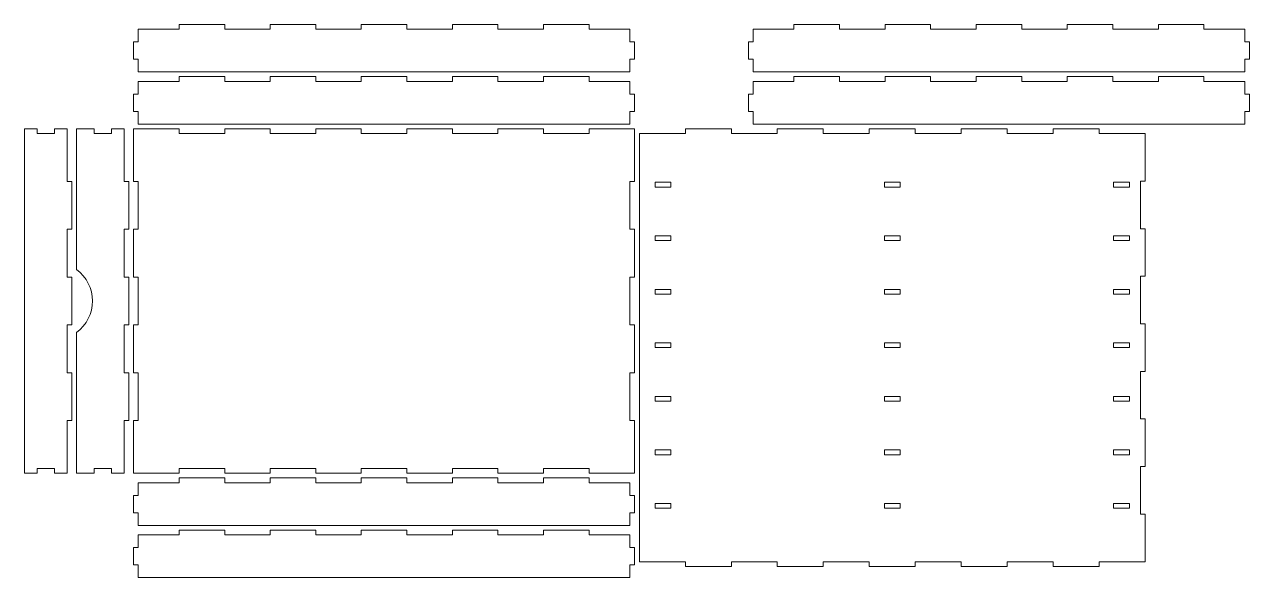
# Model space of a CAD drawing. Header units: millimetres. Extents: x -905 to 905, y -429 to 429.
# Drawn here: x 130 to 905, y -429 to -79 of the extents above; entities that cross this region are included whole.
import ezdxf

# ---------------------------------------------------------------- set-up
doc = ezdxf.new("R2010")
doc.units = ezdxf.units.MM
doc.header["$MEASUREMENT"] = 0
doc.layers.add('Camada 1', color=7, linetype='Continuous')

msp = doc.modelspace()

# ---------------------------------------------------------------- linework, layer by layer
at = {"layer": 'Camada 1', "color": 250, "lineweight": 20}
for points, knots in [([(256.6364, -79), (256.6364, -79), (227.8182, -79), (227.8182, -79), (227.8182, -79), (227.8182, -79), (227.8182, -82), (227.8182, -82), (227.8182, -82), (227.8182, -82), (202, -82), (202, -82), (202, -82), (202, -82), (202, -90), (202, -90), (202, -90), (202, -90), (199, -90), (199, -90), (199, -90), (199, -90), (199, -101), (199, -101), (199, -101), (199, -101), (202, -101), (202, -101), (202, -101), (202, -101), (202, -109), (202, -109), (202, -109), (202, -109), (513, -109), (513, -109), (513, -109), (513, -109), (513, -101), (513, -101), (513, -101), (513, -101), (516, -101), (516, -101), (516, -101), (516, -101), (516, -90), (516, -90), (516, -90), (516, -90), (513, -90), (513, -90), (513, -90), (513, -90), (513, -82), (513, -82), (513, -82), (513, -82), (487.1818, -82), (487.1818, -82), (487.1818, -82), (487.1818, -82), (487.1818, -79), (487.1818, -79), (487.1818, -79), (487.1818, -79), (458.3636, -79), (458.3636, -79), (458.3636, -79), (458.3636, -79), (458.3636, -82), (458.3636, -82), (458.3636, -82), (458.3636, -82), (429.5455, -82), (429.5455, -82), (429.5455, -82), (429.5455, -82), (429.5455, -79), (429.5455, -79), (429.5455, -79), (429.5455, -79), (400.7273, -79), (400.7273, -79), (400.7273, -79), (400.7273, -79), (400.7273, -82), (400.7273, -82), (400.7273, -82), (400.7273, -82), (371.9091, -82), (371.9091, -82), (371.9091, -82), (371.9091, -82), (371.9091, -79), (371.9091, -79), (371.9091, -79), (371.9091, -79), (343.0909, -79), (343.0909, -79), (343.0909, -79), (343.0909, -79), (343.0909, -82), (343.0909, -82), (343.0909, -82), (343.0909, -82), (314.2727, -82), (314.2727, -82), (314.2727, -82), (314.2727, -82), (314.2727, -79), (314.2727, -79), (314.2727, -79), (314.2727, -79), (285.4545, -79), (285.4545, -79), (285.4545, -79), (285.4545, -79), (285.4545, -82), (285.4545, -82), (285.4545, -82), (285.4545, -82), (256.6364, -82), (256.6364, -82), (256.6364, -82), (256.6364, -82), (256.6364, -79), (256.6364, -79)], [0, 0, 0, 0, 0.03030303, 0.03030303, 0.03030303, 0.03030303, 0.06060606, 0.06060606, 0.06060606, 0.06060606, 0.09090909, 0.09090909, 0.09090909, 0.09090909, 0.12121212, 0.12121212, 0.12121212, 0.12121212, 0.15151515, 0.15151515, 0.15151515, 0.15151515, 0.18181818, 0.18181818, 0.18181818, 0.18181818, 0.21212121, 0.21212121, 0.21212121, 0.21212121, 0.24242424, 0.24242424, 0.24242424, 0.24242424, 0.27272727, 0.27272727, 0.27272727, 0.27272727, 0.3030303, 0.3030303, 0.3030303, 0.3030303, 0.33333333, 0.33333333, 0.33333333, 0.33333333, 0.36363636, 0.36363636, 0.36363636, 0.36363636, 0.39393939, 0.39393939, 0.39393939, 0.39393939, 0.42424242, 0.42424242, 0.42424242, 0.42424242, 0.45454545, 0.45454545, 0.45454545, 0.45454545, 0.48484848, 0.48484848, 0.48484848, 0.48484848, 0.51515152, 0.51515152, 0.51515152, 0.51515152, 0.54545455, 0.54545455, 0.54545455, 0.54545455, 0.57575758, 0.57575758, 0.57575758, 0.57575758, 0.60606061, 0.60606061, 0.60606061, 0.60606061, 0.63636364, 0.63636364, 0.63636364, 0.63636364, 0.66666667, 0.66666667, 0.66666667, 0.66666667, 0.6969697, 0.6969697, 0.6969697, 0.6969697, 0.72727273, 0.72727273, 0.72727273, 0.72727273, 0.75757576, 0.75757576, 0.75757576, 0.75757576, 0.78787879, 0.78787879, 0.78787879, 0.78787879, 0.81818182, 0.81818182, 0.81818182, 0.81818182, 0.84848485, 0.84848485, 0.84848485, 0.84848485, 0.87878788, 0.87878788, 0.87878788, 0.87878788, 0.90909091, 0.90909091, 0.90909091, 0.90909091, 0.93939394, 0.93939394, 0.93939394, 0.93939394, 1, 1, 1, 1]), ([(645.6364, -79), (645.6364, -79), (616.8182, -79), (616.8182, -79), (616.8182, -79), (616.8182, -79), (616.8182, -82), (616.8182, -82), (616.8182, -82), (616.8182, -82), (591, -82), (591, -82), (591, -82), (591, -82), (591, -90), (591, -90), (591, -90), (591, -90), (588, -90), (588, -90), (588, -90), (588, -90), (588, -101), (588, -101), (588, -101), (588, -101), (591, -101), (591, -101), (591, -101), (591, -101), (591, -109), (591, -109), (591, -109), (591, -109), (902, -109), (902, -109), (902, -109), (902, -109), (902, -101), (902, -101), (902, -101), (902, -101), (905, -101), (905, -101), (905, -101), (905, -101), (905, -90), (905, -90), (905, -90), (905, -90), (902, -90), (902, -90), (902, -90), (902, -90), (902, -82), (902, -82), (902, -82), (902, -82), (876.1818, -82), (876.1818, -82), (876.1818, -82), (876.1818, -82), (876.1818, -79), (876.1818, -79), (876.1818, -79), (876.1818, -79), (847.3636, -79), (847.3636, -79), (847.3636, -79), (847.3636, -79), (847.3636, -82), (847.3636, -82), (847.3636, -82), (847.3636, -82), (818.5455, -82), (818.5455, -82), (818.5455, -82), (818.5455, -82), (818.5455, -79), (818.5455, -79), (818.5455, -79), (818.5455, -79), (789.7273, -79), (789.7273, -79), (789.7273, -79), (789.7273, -79), (789.7273, -82), (789.7273, -82), (789.7273, -82), (789.7273, -82), (760.9091, -82), (760.9091, -82), (760.9091, -82), (760.9091, -82), (760.9091, -79), (760.9091, -79), (760.9091, -79), (760.9091, -79), (732.0909, -79), (732.0909, -79), (732.0909, -79), (732.0909, -79), (732.0909, -82), (732.0909, -82), (732.0909, -82), (732.0909, -82), (703.2727, -82), (703.2727, -82), (703.2727, -82), (703.2727, -82), (703.2727, -79), (703.2727, -79), (703.2727, -79), (703.2727, -79), (674.4545, -79), (674.4545, -79), (674.4545, -79), (674.4545, -79), (674.4545, -82), (674.4545, -82), (674.4545, -82), (674.4545, -82), (645.6364, -82), (645.6364, -82), (645.6364, -82), (645.6364, -82), (645.6364, -79), (645.6364, -79)], [0, 0, 0, 0, 0.03030303, 0.03030303, 0.03030303, 0.03030303, 0.06060606, 0.06060606, 0.06060606, 0.06060606, 0.09090909, 0.09090909, 0.09090909, 0.09090909, 0.12121212, 0.12121212, 0.12121212, 0.12121212, 0.15151515, 0.15151515, 0.15151515, 0.15151515, 0.18181818, 0.18181818, 0.18181818, 0.18181818, 0.21212121, 0.21212121, 0.21212121, 0.21212121, 0.24242424, 0.24242424, 0.24242424, 0.24242424, 0.27272727, 0.27272727, 0.27272727, 0.27272727, 0.3030303, 0.3030303, 0.3030303, 0.3030303, 0.33333333, 0.33333333, 0.33333333, 0.33333333, 0.36363636, 0.36363636, 0.36363636, 0.36363636, 0.39393939, 0.39393939, 0.39393939, 0.39393939, 0.42424242, 0.42424242, 0.42424242, 0.42424242, 0.45454545, 0.45454545, 0.45454545, 0.45454545, 0.48484848, 0.48484848, 0.48484848, 0.48484848, 0.51515152, 0.51515152, 0.51515152, 0.51515152, 0.54545455, 0.54545455, 0.54545455, 0.54545455, 0.57575758, 0.57575758, 0.57575758, 0.57575758, 0.60606061, 0.60606061, 0.60606061, 0.60606061, 0.63636364, 0.63636364, 0.63636364, 0.63636364, 0.66666667, 0.66666667, 0.66666667, 0.66666667, 0.6969697, 0.6969697, 0.6969697, 0.6969697, 0.72727273, 0.72727273, 0.72727273, 0.72727273, 0.75757576, 0.75757576, 0.75757576, 0.75757576, 0.78787879, 0.78787879, 0.78787879, 0.78787879, 0.81818182, 0.81818182, 0.81818182, 0.81818182, 0.84848485, 0.84848485, 0.84848485, 0.84848485, 0.87878788, 0.87878788, 0.87878788, 0.87878788, 0.90909091, 0.90909091, 0.90909091, 0.90909091, 0.93939394, 0.93939394, 0.93939394, 0.93939394, 1, 1, 1, 1]), ([(256.6364, -112), (256.6364, -112), (227.8182, -112), (227.8182, -112), (227.8182, -112), (227.8182, -112), (227.8182, -115), (227.8182, -115), (227.8182, -115), (227.8182, -115), (202, -115), (202, -115), (202, -115), (202, -115), (202, -123), (202, -123), (202, -123), (202, -123), (199, -123), (199, -123), (199, -123), (199, -123), (199, -134), (199, -134), (199, -134), (199, -134), (202, -134), (202, -134), (202, -134), (202, -134), (202, -142), (202, -142), (202, -142), (202, -142), (513, -142), (513, -142), (513, -142), (513, -142), (513, -134), (513, -134), (513, -134), (513, -134), (516, -134), (516, -134), (516, -134), (516, -134), (516, -123), (516, -123), (516, -123), (516, -123), (513, -123), (513, -123), (513, -123), (513, -123), (513, -115), (513, -115), (513, -115), (513, -115), (487.1818, -115), (487.1818, -115), (487.1818, -115), (487.1818, -115), (487.1818, -112), (487.1818, -112), (487.1818, -112), (487.1818, -112), (458.3636, -112), (458.3636, -112), (458.3636, -112), (458.3636, -112), (458.3636, -115), (458.3636, -115), (458.3636, -115), (458.3636, -115), (429.5455, -115), (429.5455, -115), (429.5455, -115), (429.5455, -115), (429.5455, -112), (429.5455, -112), (429.5455, -112), (429.5455, -112), (400.7273, -112), (400.7273, -112), (400.7273, -112), (400.7273, -112), (400.7273, -115), (400.7273, -115), (400.7273, -115), (400.7273, -115), (371.9091, -115), (371.9091, -115), (371.9091, -115), (371.9091, -115), (371.9091, -112), (371.9091, -112), (371.9091, -112), (371.9091, -112), (343.0909, -112), (343.0909, -112), (343.0909, -112), (343.0909, -112), (343.0909, -115), (343.0909, -115), (343.0909, -115), (343.0909, -115), (314.2727, -115), (314.2727, -115), (314.2727, -115), (314.2727, -115), (314.2727, -112), (314.2727, -112), (314.2727, -112), (314.2727, -112), (285.4545, -112), (285.4545, -112), (285.4545, -112), (285.4545, -112), (285.4545, -115), (285.4545, -115), (285.4545, -115), (285.4545, -115), (256.6364, -115), (256.6364, -115), (256.6364, -115), (256.6364, -115), (256.6364, -112), (256.6364, -112)], [0, 0, 0, 0, 0.03030303, 0.03030303, 0.03030303, 0.03030303, 0.06060606, 0.06060606, 0.06060606, 0.06060606, 0.09090909, 0.09090909, 0.09090909, 0.09090909, 0.12121212, 0.12121212, 0.12121212, 0.12121212, 0.15151515, 0.15151515, 0.15151515, 0.15151515, 0.18181818, 0.18181818, 0.18181818, 0.18181818, 0.21212121, 0.21212121, 0.21212121, 0.21212121, 0.24242424, 0.24242424, 0.24242424, 0.24242424, 0.27272727, 0.27272727, 0.27272727, 0.27272727, 0.3030303, 0.3030303, 0.3030303, 0.3030303, 0.33333333, 0.33333333, 0.33333333, 0.33333333, 0.36363636, 0.36363636, 0.36363636, 0.36363636, 0.39393939, 0.39393939, 0.39393939, 0.39393939, 0.42424242, 0.42424242, 0.42424242, 0.42424242, 0.45454545, 0.45454545, 0.45454545, 0.45454545, 0.48484848, 0.48484848, 0.48484848, 0.48484848, 0.51515152, 0.51515152, 0.51515152, 0.51515152, 0.54545455, 0.54545455, 0.54545455, 0.54545455, 0.57575758, 0.57575758, 0.57575758, 0.57575758, 0.60606061, 0.60606061, 0.60606061, 0.60606061, 0.63636364, 0.63636364, 0.63636364, 0.63636364, 0.66666667, 0.66666667, 0.66666667, 0.66666667, 0.6969697, 0.6969697, 0.6969697, 0.6969697, 0.72727273, 0.72727273, 0.72727273, 0.72727273, 0.75757576, 0.75757576, 0.75757576, 0.75757576, 0.78787879, 0.78787879, 0.78787879, 0.78787879, 0.81818182, 0.81818182, 0.81818182, 0.81818182, 0.84848485, 0.84848485, 0.84848485, 0.84848485, 0.87878788, 0.87878788, 0.87878788, 0.87878788, 0.90909091, 0.90909091, 0.90909091, 0.90909091, 0.93939394, 0.93939394, 0.93939394, 0.93939394, 1, 1, 1, 1]), ([(645.6364, -112), (645.6364, -112), (616.8182, -112), (616.8182, -112), (616.8182, -112), (616.8182, -112), (616.8182, -115), (616.8182, -115), (616.8182, -115), (616.8182, -115), (591, -115), (591, -115), (591, -115), (591, -115), (591, -123), (591, -123), (591, -123), (591, -123), (588, -123), (588, -123), (588, -123), (588, -123), (588, -134), (588, -134), (588, -134), (588, -134), (591, -134), (591, -134), (591, -134), (591, -134), (591, -142), (591, -142), (591, -142), (591, -142), (902, -142), (902, -142), (902, -142), (902, -142), (902, -134), (902, -134), (902, -134), (902, -134), (905, -134), (905, -134), (905, -134), (905, -134), (905, -123), (905, -123), (905, -123), (905, -123), (902, -123), (902, -123), (902, -123), (902, -123), (902, -115), (902, -115), (902, -115), (902, -115), (876.1818, -115), (876.1818, -115), (876.1818, -115), (876.1818, -115), (876.1818, -112), (876.1818, -112), (876.1818, -112), (876.1818, -112), (847.3636, -112), (847.3636, -112), (847.3636, -112), (847.3636, -112), (847.3636, -115), (847.3636, -115), (847.3636, -115), (847.3636, -115), (818.5455, -115), (818.5455, -115), (818.5455, -115), (818.5455, -115), (818.5455, -112), (818.5455, -112), (818.5455, -112), (818.5455, -112), (789.7273, -112), (789.7273, -112), (789.7273, -112), (789.7273, -112), (789.7273, -115), (789.7273, -115), (789.7273, -115), (789.7273, -115), (760.9091, -115), (760.9091, -115), (760.9091, -115), (760.9091, -115), (760.9091, -112), (760.9091, -112), (760.9091, -112), (760.9091, -112), (732.0909, -112), (732.0909, -112), (732.0909, -112), (732.0909, -112), (732.0909, -115), (732.0909, -115), (732.0909, -115), (732.0909, -115), (703.2727, -115), (703.2727, -115), (703.2727, -115), (703.2727, -115), (703.2727, -112), (703.2727, -112), (703.2727, -112), (703.2727, -112), (674.4545, -112), (674.4545, -112), (674.4545, -112), (674.4545, -112), (674.4545, -115), (674.4545, -115), (674.4545, -115), (674.4545, -115), (645.6364, -115), (645.6364, -115), (645.6364, -115), (645.6364, -115), (645.6364, -112), (645.6364, -112)], [0, 0, 0, 0, 0.03030303, 0.03030303, 0.03030303, 0.03030303, 0.06060606, 0.06060606, 0.06060606, 0.06060606, 0.09090909, 0.09090909, 0.09090909, 0.09090909, 0.12121212, 0.12121212, 0.12121212, 0.12121212, 0.15151515, 0.15151515, 0.15151515, 0.15151515, 0.18181818, 0.18181818, 0.18181818, 0.18181818, 0.21212121, 0.21212121, 0.21212121, 0.21212121, 0.24242424, 0.24242424, 0.24242424, 0.24242424, 0.27272727, 0.27272727, 0.27272727, 0.27272727, 0.3030303, 0.3030303, 0.3030303, 0.3030303, 0.33333333, 0.33333333, 0.33333333, 0.33333333, 0.36363636, 0.36363636, 0.36363636, 0.36363636, 0.39393939, 0.39393939, 0.39393939, 0.39393939, 0.42424242, 0.42424242, 0.42424242, 0.42424242, 0.45454545, 0.45454545, 0.45454545, 0.45454545, 0.48484848, 0.48484848, 0.48484848, 0.48484848, 0.51515152, 0.51515152, 0.51515152, 0.51515152, 0.54545455, 0.54545455, 0.54545455, 0.54545455, 0.57575758, 0.57575758, 0.57575758, 0.57575758, 0.60606061, 0.60606061, 0.60606061, 0.60606061, 0.63636364, 0.63636364, 0.63636364, 0.63636364, 0.66666667, 0.66666667, 0.66666667, 0.66666667, 0.6969697, 0.6969697, 0.6969697, 0.6969697, 0.72727273, 0.72727273, 0.72727273, 0.72727273, 0.75757576, 0.75757576, 0.75757576, 0.75757576, 0.78787879, 0.78787879, 0.78787879, 0.78787879, 0.81818182, 0.81818182, 0.81818182, 0.81818182, 0.84848485, 0.84848485, 0.84848485, 0.84848485, 0.87878788, 0.87878788, 0.87878788, 0.87878788, 0.90909091, 0.90909091, 0.90909091, 0.90909091, 0.93939394, 0.93939394, 0.93939394, 0.93939394, 1, 1, 1, 1]), ([(130, -145), (130, -222.3488), (130, -285.6512), (130, -363), (130, -363), (130, -363), (138, -363), (138, -363), (138, -363), (138, -363), (138, -360), (138, -360), (138, -360), (138, -360), (149, -360), (149, -360), (149, -360), (149, -360), (149, -363), (149, -363), (149, -363), (149, -363), (157, -363), (157, -363), (157, -363), (157, -363), (157, -329.7143), (157, -329.7143), (157, -329.7143), (157, -329.7143), (160, -329.7143), (160, -329.7143), (160, -329.7143), (160, -329.7143), (160, -299.4286), (160, -299.4286), (160, -299.4286), (160, -299.4286), (157, -299.4286), (157, -299.4286), (157, -299.4286), (157, -299.4286), (157, -269.1429), (157, -269.1429), (157, -269.1429), (157, -269.1429), (160, -269.1429), (160, -269.1429), (160, -269.1429), (160, -269.1429), (160, -238.8571), (160, -238.8571), (160, -238.8571), (160, -238.8571), (157, -238.8571), (157, -238.8571), (157, -238.8571), (157, -238.8571), (157, -208.5714), (157, -208.5714), (157, -208.5714), (157, -208.5714), (160, -208.5714), (160, -208.5714), (160, -208.5714), (160, -208.5714), (160, -178.2857), (160, -178.2857), (160, -178.2857), (160, -178.2857), (157, -178.2857), (157, -178.2857), (157, -178.2857), (157, -178.2857), (157, -145), (157, -145), (157, -145), (157, -145), (149, -145), (149, -145), (149, -145), (149, -145), (149, -148), (149, -148), (149, -148), (149, -148), (138, -148), (138, -148), (138, -148), (138, -148), (138, -145), (138, -145), (138, -145), (138, -145), (130, -145), (130, -145)], [0, 0, 0, 0, 0.04, 0.04, 0.04, 0.04, 0.08, 0.08, 0.08, 0.08, 0.12, 0.12, 0.12, 0.12, 0.16, 0.16, 0.16, 0.16, 0.2, 0.2, 0.2, 0.2, 0.24, 0.24, 0.24, 0.24, 0.28, 0.28, 0.28, 0.28, 0.32, 0.32, 0.32, 0.32, 0.36, 0.36, 0.36, 0.36, 0.4, 0.4, 0.4, 0.4, 0.44, 0.44, 0.44, 0.44, 0.48, 0.48, 0.48, 0.48, 0.52, 0.52, 0.52, 0.52, 0.56, 0.56, 0.56, 0.56, 0.6, 0.6, 0.6, 0.6, 0.64, 0.64, 0.64, 0.64, 0.68, 0.68, 0.68, 0.68, 0.72, 0.72, 0.72, 0.72, 0.76, 0.76, 0.76, 0.76, 0.8, 0.8, 0.8, 0.8, 0.84, 0.84, 0.84, 0.84, 0.88, 0.88, 0.88, 0.88, 0.92, 0.92, 0.92, 0.92, 1, 1, 1, 1]), ([(163, -145), (163, -145), (163, -234), (163, -234), (163, -234), (169.2951, -238.7214), (173, -246.1311), (173, -254), (173, -254), (173, -261.8689), (169.2951, -269.2786), (163, -274), (163, -274), (163, -274), (163, -363), (163, -363), (163, -363), (163, -363), (174, -363), (174, -363), (174, -363), (174, -363), (174, -360), (174, -360), (174, -360), (174, -360), (185, -360), (185, -360), (185, -360), (185, -360), (185, -363), (185, -363), (185, -363), (185, -363), (193, -363), (193, -363), (193, -363), (193, -363), (193, -329.7143), (193, -329.7143), (193, -329.7143), (193, -329.7143), (196, -329.7143), (196, -329.7143), (196, -329.7143), (196, -329.7143), (196, -299.4286), (196, -299.4286), (196, -299.4286), (196, -299.4286), (193, -299.4286), (193, -299.4286), (193, -299.4286), (193, -299.4286), (193, -269.1429), (193, -269.1429), (193, -269.1429), (193, -269.1429), (196, -269.1429), (196, -269.1429), (196, -269.1429), (196, -269.1429), (196, -238.8571), (196, -238.8571), (196, -238.8571), (196, -238.8571), (193, -238.8571), (193, -238.8571), (193, -238.8571), (193, -238.8571), (193, -208.5714), (193, -208.5714), (193, -208.5714), (193, -208.5714), (196, -208.5714), (196, -208.5714), (196, -208.5714), (196, -208.5714), (196, -178.2857), (196, -178.2857), (196, -178.2857), (196, -178.2857), (193, -178.2857), (193, -178.2857), (193, -178.2857), (193, -178.2857), (193, -145), (193, -145), (193, -145), (193, -145), (185, -145), (185, -145), (185, -145), (185, -145), (185, -148), (185, -148), (185, -148), (185, -148), (174, -148), (174, -148), (174, -148), (174, -148), (174, -145), (174, -145), (174, -145), (174, -145), (163, -145), (163, -145)], [0, 0, 0, 0, 0.03571429, 0.03571429, 0.03571429, 0.03571429, 0.07142857, 0.07142857, 0.07142857, 0.07142857, 0.10714286, 0.10714286, 0.10714286, 0.10714286, 0.14285714, 0.14285714, 0.14285714, 0.14285714, 0.17857143, 0.17857143, 0.17857143, 0.17857143, 0.21428571, 0.21428571, 0.21428571, 0.21428571, 0.25, 0.25, 0.25, 0.25, 0.28571429, 0.28571429, 0.28571429, 0.28571429, 0.32142857, 0.32142857, 0.32142857, 0.32142857, 0.35714286, 0.35714286, 0.35714286, 0.35714286, 0.39285714, 0.39285714, 0.39285714, 0.39285714, 0.42857143, 0.42857143, 0.42857143, 0.42857143, 0.46428571, 0.46428571, 0.46428571, 0.46428571, 0.5, 0.5, 0.5, 0.5, 0.53571429, 0.53571429, 0.53571429, 0.53571429, 0.57142857, 0.57142857, 0.57142857, 0.57142857, 0.60714286, 0.60714286, 0.60714286, 0.60714286, 0.64285714, 0.64285714, 0.64285714, 0.64285714, 0.67857143, 0.67857143, 0.67857143, 0.67857143, 0.71428571, 0.71428571, 0.71428571, 0.71428571, 0.75, 0.75, 0.75, 0.75, 0.78571429, 0.78571429, 0.78571429, 0.78571429, 0.82142857, 0.82142857, 0.82142857, 0.82142857, 0.85714286, 0.85714286, 0.85714286, 0.85714286, 0.89285714, 0.89285714, 0.89285714, 0.89285714, 0.92857143, 0.92857143, 0.92857143, 0.92857143, 1, 1, 1, 1]), ([(516, -238.8571), (516, -238.8571), (516, -208.5714), (516, -208.5714), (516, -208.5714), (516, -208.5714), (513, -208.5714), (513, -208.5714), (513, -208.5714), (513, -208.5714), (513, -178.2857), (513, -178.2857), (513, -178.2857), (513, -178.2857), (516, -178.2857), (516, -178.2857), (516, -178.2857), (516, -178.2857), (516, -145), (516, -145), (516, -145), (516, -145), (487.1818, -145), (487.1818, -145), (487.1818, -145), (487.1818, -145), (487.1818, -148), (487.1818, -148), (487.1818, -148), (487.1818, -148), (458.3636, -148), (458.3636, -148), (458.3636, -148), (458.3636, -148), (458.3636, -145), (458.3636, -145), (458.3636, -145), (458.3636, -145), (429.5455, -145), (429.5455, -145), (429.5455, -145), (429.5455, -145), (429.5455, -148), (429.5455, -148), (429.5455, -148), (429.5455, -148), (400.7273, -148), (400.7273, -148), (400.7273, -148), (400.7273, -148), (400.7273, -145), (400.7273, -145), (400.7273, -145), (400.7273, -145), (371.9091, -145), (371.9091, -145), (371.9091, -145), (371.9091, -145), (371.9091, -148), (371.9091, -148), (371.9091, -148), (371.9091, -148), (343.0909, -148), (343.0909, -148), (343.0909, -148), (343.0909, -148), (343.0909, -145), (343.0909, -145), (343.0909, -145), (343.0909, -145), (314.2727, -145), (314.2727, -145), (314.2727, -145), (314.2727, -145), (314.2727, -148), (314.2727, -148), (314.2727, -148), (314.2727, -148), (285.4545, -148), (285.4545, -148), (285.4545, -148), (285.4545, -148), (285.4545, -145), (285.4545, -145), (285.4545, -145), (285.4545, -145), (256.6364, -145), (256.6364, -145), (256.6364, -145), (256.6364, -145), (256.6364, -148), (256.6364, -148), (256.6364, -148), (256.6364, -148), (227.8182, -148), (227.8182, -148), (227.8182, -148), (227.8182, -148), (227.8182, -145), (227.8182, -145), (227.8182, -145), (227.8182, -145), (199, -145), (199, -145), (199, -145), (199, -145), (199, -178.2857), (199, -178.2857), (199, -178.2857), (199, -178.2857), (202, -178.2857), (202, -178.2857), (202, -178.2857), (202, -178.2857), (202, -208.5714), (202, -208.5714), (202, -208.5714), (202, -208.5714), (199, -208.5714), (199, -208.5714), (199, -208.5714), (199, -208.5714), (199, -238.8571), (199, -238.8571), (199, -238.8571), (199, -238.8571), (202, -238.8571), (202, -238.8571), (202, -238.8571), (202, -238.8571), (202, -269.1429), (202, -269.1429), (202, -269.1429), (202, -269.1429), (199, -269.1429), (199, -269.1429), (199, -269.1429), (199, -269.1429), (199, -299.4286), (199, -299.4286), (199, -299.4286), (199, -299.4286), (202, -299.4286), (202, -299.4286), (202, -299.4286), (202, -299.4286), (202, -329.7143), (202, -329.7143), (202, -329.7143), (202, -329.7143), (199, -329.7143), (199, -329.7143), (199, -329.7143), (199, -329.7143), (199, -363), (199, -363), (199, -363), (199, -363), (227.8182, -363), (227.8182, -363), (227.8182, -363), (227.8182, -363), (227.8182, -360), (227.8182, -360), (227.8182, -360), (227.8182, -360), (256.6364, -360), (256.6364, -360), (256.6364, -360), (256.6364, -360), (256.6364, -363), (256.6364, -363), (256.6364, -363), (256.6364, -363), (285.4545, -363), (285.4545, -363), (285.4545, -363), (285.4545, -363), (285.4545, -360), (285.4545, -360), (285.4545, -360), (285.4545, -360), (314.2727, -360), (314.2727, -360), (314.2727, -360), (314.2727, -360), (314.2727, -363), (314.2727, -363), (314.2727, -363), (314.2727, -363), (343.0909, -363), (343.0909, -363), (343.0909, -363), (343.0909, -363), (343.0909, -360), (343.0909, -360), (343.0909, -360), (343.0909, -360), (371.9091, -360), (371.9091, -360), (371.9091, -360), (371.9091, -360), (371.9091, -363), (371.9091, -363), (371.9091, -363), (371.9091, -363), (400.7273, -363), (400.7273, -363), (400.7273, -363), (400.7273, -363), (400.7273, -360), (400.7273, -360), (400.7273, -360), (400.7273, -360), (429.5455, -360), (429.5455, -360), (429.5455, -360), (429.5455, -360), (429.5455, -363), (429.5455, -363), (429.5455, -363), (429.5455, -363), (458.3636, -363), (458.3636, -363), (458.3636, -363), (458.3636, -363), (458.3636, -360), (458.3636, -360), (458.3636, -360), (458.3636, -360), (487.1818, -360), (487.1818, -360), (487.1818, -360), (487.1818, -360), (487.1818, -363), (487.1818, -363), (487.1818, -363), (487.1818, -363), (516, -363), (516, -363), (516, -363), (516, -363), (516, -329.7143), (516, -329.7143), (516, -329.7143), (516, -329.7143), (513, -329.7143), (513, -329.7143), (513, -329.7143), (513, -329.7143), (513, -299.4286), (513, -299.4286), (513, -299.4286), (513, -299.4286), (516, -299.4286), (516, -299.4286), (516, -299.4286), (516, -299.4286), (516, -269.1429), (516, -269.1429), (516, -269.1429), (516, -269.1429), (513, -269.1429), (513, -269.1429), (513, -269.1429), (513, -269.1429), (513, -238.8571), (513, -238.8571), (513, -238.8571), (513, -238.8571), (516, -238.8571), (516, -238.8571)], [0, 0, 0, 0, 0.01449275, 0.01449275, 0.01449275, 0.01449275, 0.02898551, 0.02898551, 0.02898551, 0.02898551, 0.04347826, 0.04347826, 0.04347826, 0.04347826, 0.05797101, 0.05797101, 0.05797101, 0.05797101, 0.07246377, 0.07246377, 0.07246377, 0.07246377, 0.08695652, 0.08695652, 0.08695652, 0.08695652, 0.10144928, 0.10144928, 0.10144928, 0.10144928, 0.11594203, 0.11594203, 0.11594203, 0.11594203, 0.13043478, 0.13043478, 0.13043478, 0.13043478, 0.14492754, 0.14492754, 0.14492754, 0.14492754, 0.15942029, 0.15942029, 0.15942029, 0.15942029, 0.17391304, 0.17391304, 0.17391304, 0.17391304, 0.1884058, 0.1884058, 0.1884058, 0.1884058, 0.20289855, 0.20289855, 0.20289855, 0.20289855, 0.2173913, 0.2173913, 0.2173913, 0.2173913, 0.23188406, 0.23188406, 0.23188406, 0.23188406, 0.24637681, 0.24637681, 0.24637681, 0.24637681, 0.26086957, 0.26086957, 0.26086957, 0.26086957, 0.27536232, 0.27536232, 0.27536232, 0.27536232, 0.28985507, 0.28985507, 0.28985507, 0.28985507, 0.30434783, 0.30434783, 0.30434783, 0.30434783, 0.31884058, 0.31884058, 0.31884058, 0.31884058, 0.33333333, 0.33333333, 0.33333333, 0.33333333, 0.34782609, 0.34782609, 0.34782609, 0.34782609, 0.36231884, 0.36231884, 0.36231884, 0.36231884, 0.37681159, 0.37681159, 0.37681159, 0.37681159, 0.39130435, 0.39130435, 0.39130435, 0.39130435, 0.4057971, 0.4057971, 0.4057971, 0.4057971, 0.42028986, 0.42028986, 0.42028986, 0.42028986, 0.43478261, 0.43478261, 0.43478261, 0.43478261, 0.44927536, 0.44927536, 0.44927536, 0.44927536, 0.46376812, 0.46376812, 0.46376812, 0.46376812, 0.47826087, 0.47826087, 0.47826087, 0.47826087, 0.49275362, 0.49275362, 0.49275362, 0.49275362, 0.50724638, 0.50724638, 0.50724638, 0.50724638, 0.52173913, 0.52173913, 0.52173913, 0.52173913, 0.53623188, 0.53623188, 0.53623188, 0.53623188, 0.55072464, 0.55072464, 0.55072464, 0.55072464, 0.56521739, 0.56521739, 0.56521739, 0.56521739, 0.57971014, 0.57971014, 0.57971014, 0.57971014, 0.5942029, 0.5942029, 0.5942029, 0.5942029, 0.60869565, 0.60869565, 0.60869565, 0.60869565, 0.62318841, 0.62318841, 0.62318841, 0.62318841, 0.63768116, 0.63768116, 0.63768116, 0.63768116, 0.65217391, 0.65217391, 0.65217391, 0.65217391, 0.66666667, 0.66666667, 0.66666667, 0.66666667, 0.68115942, 0.68115942, 0.68115942, 0.68115942, 0.69565217, 0.69565217, 0.69565217, 0.69565217, 0.71014493, 0.71014493, 0.71014493, 0.71014493, 0.72463768, 0.72463768, 0.72463768, 0.72463768, 0.73913043, 0.73913043, 0.73913043, 0.73913043, 0.75362319, 0.75362319, 0.75362319, 0.75362319, 0.76811594, 0.76811594, 0.76811594, 0.76811594, 0.7826087, 0.7826087, 0.7826087, 0.7826087, 0.79710145, 0.79710145, 0.79710145, 0.79710145, 0.8115942, 0.8115942, 0.8115942, 0.8115942, 0.82608696, 0.82608696, 0.82608696, 0.82608696, 0.84057971, 0.84057971, 0.84057971, 0.84057971, 0.85507246, 0.85507246, 0.85507246, 0.85507246, 0.86956522, 0.86956522, 0.86956522, 0.86956522, 0.88405797, 0.88405797, 0.88405797, 0.88405797, 0.89855072, 0.89855072, 0.89855072, 0.89855072, 0.91304348, 0.91304348, 0.91304348, 0.91304348, 0.92753623, 0.92753623, 0.92753623, 0.92753623, 0.94202899, 0.94202899, 0.94202899, 0.94202899, 0.95652174, 0.95652174, 0.95652174, 0.95652174, 0.97101449, 0.97101449, 0.97101449, 0.97101449, 1, 1, 1, 1]), ([(839, -238.3333), (839, -238.3333), (839, -208.2222), (839, -208.2222), (839, -208.2222), (839, -208.2222), (836, -208.2222), (836, -208.2222), (836, -208.2222), (836, -208.2222), (836, -178.1111), (836, -178.1111), (836, -178.1111), (836, -178.1111), (839, -178.1111), (839, -178.1111), (839, -178.1111), (839, -178.1111), (839, -148), (839, -148), (839, -148), (839, -148), (809.9091, -148), (809.9091, -148), (809.9091, -148), (809.9091, -148), (809.9091, -145), (809.9091, -145), (809.9091, -145), (809.9091, -145), (780.8182, -145), (780.8182, -145), (780.8182, -145), (780.8182, -145), (780.8182, -148), (780.8182, -148), (780.8182, -148), (780.8182, -148), (751.7273, -148), (751.7273, -148), (751.7273, -148), (751.7273, -148), (751.7273, -145), (751.7273, -145), (751.7273, -145), (751.7273, -145), (722.6364, -145), (722.6364, -145), (722.6364, -145), (722.6364, -145), (722.6364, -148), (722.6364, -148), (722.6364, -148), (722.6364, -148), (693.5455, -148), (693.5455, -148), (693.5455, -148), (693.5455, -148), (693.5455, -145), (693.5455, -145), (693.5455, -145), (693.5455, -145), (664.4545, -145), (664.4545, -145), (664.4545, -145), (664.4545, -145), (664.4545, -148), (664.4545, -148), (664.4545, -148), (664.4545, -148), (635.3636, -148), (635.3636, -148), (635.3636, -148), (635.3636, -148), (635.3636, -145), (635.3636, -145), (635.3636, -145), (635.3636, -145), (606.2727, -145), (606.2727, -145), (606.2727, -145), (606.2727, -145), (606.2727, -148), (606.2727, -148), (606.2727, -148), (606.2727, -148), (577.1818, -148), (577.1818, -148), (577.1818, -148), (577.1818, -148), (577.1818, -145), (577.1818, -145), (577.1818, -145), (577.1818, -145), (548.0909, -145), (548.0909, -145), (548.0909, -145), (548.0909, -145), (548.0909, -148), (548.0909, -148), (548.0909, -148), (548.0909, -148), (519, -148), (519, -148), (519, -148), (519, -148), (519, -419), (519, -419), (519, -419), (519, -419), (548.0909, -419), (548.0909, -419), (548.0909, -419), (548.0909, -419), (548.0909, -422), (548.0909, -422), (548.0909, -422), (548.0909, -422), (577.1818, -422), (577.1818, -422), (577.1818, -422), (577.1818, -422), (577.1818, -419), (577.1818, -419), (577.1818, -419), (577.1818, -419), (606.2727, -419), (606.2727, -419), (606.2727, -419), (606.2727, -419), (606.2727, -422), (606.2727, -422), (606.2727, -422), (606.2727, -422), (635.3636, -422), (635.3636, -422), (635.3636, -422), (635.3636, -422), (635.3636, -419), (635.3636, -419), (635.3636, -419), (635.3636, -419), (664.4545, -419), (664.4545, -419), (664.4545, -419), (664.4545, -419), (664.4545, -422), (664.4545, -422), (664.4545, -422), (664.4545, -422), (693.5455, -422), (693.5455, -422), (693.5455, -422), (693.5455, -422), (693.5455, -419), (693.5455, -419), (693.5455, -419), (693.5455, -419), (722.6364, -419), (722.6364, -419), (722.6364, -419), (722.6364, -419), (722.6364, -422), (722.6364, -422), (722.6364, -422), (722.6364, -422), (751.7273, -422), (751.7273, -422), (751.7273, -422), (751.7273, -422), (751.7273, -419), (751.7273, -419), (751.7273, -419), (751.7273, -419), (780.8182, -419), (780.8182, -419), (780.8182, -419), (780.8182, -419), (780.8182, -422), (780.8182, -422), (780.8182, -422), (780.8182, -422), (809.9091, -422), (809.9091, -422), (809.9091, -422), (809.9091, -422), (809.9091, -419), (809.9091, -419), (809.9091, -419), (809.9091, -419), (839, -419), (839, -419), (839, -419), (839, -419), (839, -388.8889), (839, -388.8889), (839, -388.8889), (839, -388.8889), (836, -388.8889), (836, -388.8889), (836, -388.8889), (836, -388.8889), (836, -358.7778), (836, -358.7778), (836, -358.7778), (836, -358.7778), (839, -358.7778), (839, -358.7778), (839, -358.7778), (839, -358.7778), (839, -328.6667), (839, -328.6667), (839, -328.6667), (839, -328.6667), (836, -328.6667), (836, -328.6667), (836, -328.6667), (836, -328.6667), (836, -298.5556), (836, -298.5556), (836, -298.5556), (836, -298.5556), (839, -298.5556), (839, -298.5556), (839, -298.5556), (839, -298.5556), (839, -268.4444), (839, -268.4444), (839, -268.4444), (839, -268.4444), (836, -268.4444), (836, -268.4444), (836, -268.4444), (836, -268.4444), (836, -238.3333), (836, -238.3333), (836, -238.3333), (836, -238.3333), (839, -238.3333), (839, -238.3333)], [0, 0, 0, 0, 0.01639344, 0.01639344, 0.01639344, 0.01639344, 0.03278689, 0.03278689, 0.03278689, 0.03278689, 0.04918033, 0.04918033, 0.04918033, 0.04918033, 0.06557377, 0.06557377, 0.06557377, 0.06557377, 0.08196721, 0.08196721, 0.08196721, 0.08196721, 0.09836066, 0.09836066, 0.09836066, 0.09836066, 0.1147541, 0.1147541, 0.1147541, 0.1147541, 0.13114754, 0.13114754, 0.13114754, 0.13114754, 0.14754098, 0.14754098, 0.14754098, 0.14754098, 0.16393443, 0.16393443, 0.16393443, 0.16393443, 0.18032787, 0.18032787, 0.18032787, 0.18032787, 0.19672131, 0.19672131, 0.19672131, 0.19672131, 0.21311475, 0.21311475, 0.21311475, 0.21311475, 0.2295082, 0.2295082, 0.2295082, 0.2295082, 0.24590164, 0.24590164, 0.24590164, 0.24590164, 0.26229508, 0.26229508, 0.26229508, 0.26229508, 0.27868852, 0.27868852, 0.27868852, 0.27868852, 0.29508197, 0.29508197, 0.29508197, 0.29508197, 0.31147541, 0.31147541, 0.31147541, 0.31147541, 0.32786885, 0.32786885, 0.32786885, 0.32786885, 0.3442623, 0.3442623, 0.3442623, 0.3442623, 0.36065574, 0.36065574, 0.36065574, 0.36065574, 0.37704918, 0.37704918, 0.37704918, 0.37704918, 0.39344262, 0.39344262, 0.39344262, 0.39344262, 0.40983607, 0.40983607, 0.40983607, 0.40983607, 0.42622951, 0.42622951, 0.42622951, 0.42622951, 0.44262295, 0.44262295, 0.44262295, 0.44262295, 0.45901639, 0.45901639, 0.45901639, 0.45901639, 0.47540984, 0.47540984, 0.47540984, 0.47540984, 0.49180328, 0.49180328, 0.49180328, 0.49180328, 0.50819672, 0.50819672, 0.50819672, 0.50819672, 0.52459016, 0.52459016, 0.52459016, 0.52459016, 0.54098361, 0.54098361, 0.54098361, 0.54098361, 0.55737705, 0.55737705, 0.55737705, 0.55737705, 0.57377049, 0.57377049, 0.57377049, 0.57377049, 0.59016393, 0.59016393, 0.59016393, 0.59016393, 0.60655738, 0.60655738, 0.60655738, 0.60655738, 0.62295082, 0.62295082, 0.62295082, 0.62295082, 0.63934426, 0.63934426, 0.63934426, 0.63934426, 0.6557377, 0.6557377, 0.6557377, 0.6557377, 0.67213115, 0.67213115, 0.67213115, 0.67213115, 0.68852459, 0.68852459, 0.68852459, 0.68852459, 0.70491803, 0.70491803, 0.70491803, 0.70491803, 0.72131148, 0.72131148, 0.72131148, 0.72131148, 0.73770492, 0.73770492, 0.73770492, 0.73770492, 0.75409836, 0.75409836, 0.75409836, 0.75409836, 0.7704918, 0.7704918, 0.7704918, 0.7704918, 0.78688525, 0.78688525, 0.78688525, 0.78688525, 0.80327869, 0.80327869, 0.80327869, 0.80327869, 0.81967213, 0.81967213, 0.81967213, 0.81967213, 0.83606557, 0.83606557, 0.83606557, 0.83606557, 0.85245902, 0.85245902, 0.85245902, 0.85245902, 0.86885246, 0.86885246, 0.86885246, 0.86885246, 0.8852459, 0.8852459, 0.8852459, 0.8852459, 0.90163934, 0.90163934, 0.90163934, 0.90163934, 0.91803279, 0.91803279, 0.91803279, 0.91803279, 0.93442623, 0.93442623, 0.93442623, 0.93442623, 0.95081967, 0.95081967, 0.95081967, 0.95081967, 0.96721311, 0.96721311, 0.96721311, 0.96721311, 1, 1, 1, 1]), ([(539, -181.875), (539, -181.875), (529, -181.875), (529, -181.875), (529, -181.875), (529, -181.875), (529, -178.875), (529, -178.875), (529, -178.875), (529, -178.875), (539, -178.875), (539, -178.875), (539, -178.875), (539, -178.875), (539, -181.875), (539, -181.875)], [0, 0, 0, 0, 0.2, 0.2, 0.2, 0.2, 0.4, 0.4, 0.4, 0.4, 0.6, 0.6, 0.6, 0.6, 1, 1, 1, 1]), ([(684, -181.875), (684, -181.875), (674, -181.875), (674, -181.875), (674, -181.875), (674, -181.875), (674, -178.875), (674, -178.875), (674, -178.875), (674, -178.875), (684, -178.875), (684, -178.875), (684, -178.875), (684, -178.875), (684, -181.875), (684, -181.875)], [0, 0, 0, 0, 0.2, 0.2, 0.2, 0.2, 0.4, 0.4, 0.4, 0.4, 0.6, 0.6, 0.6, 0.6, 1, 1, 1, 1]), ([(819, -181.875), (819, -181.875), (819, -178.875), (819, -178.875), (819, -178.875), (819, -178.875), (829, -178.875), (829, -178.875), (829, -178.875), (829, -178.875), (829, -181.875), (829, -181.875), (829, -181.875), (829, -181.875), (819, -181.875), (819, -181.875)], [0, 0, 0, 0, 0.2, 0.2, 0.2, 0.2, 0.4, 0.4, 0.4, 0.4, 0.6, 0.6, 0.6, 0.6, 1, 1, 1, 1]), ([(539, -212.755), (539, -212.755), (539, -215.755), (539, -215.755), (539, -215.755), (539, -215.755), (529, -215.755), (529, -215.755), (529, -215.755), (529, -215.755), (529, -212.755), (529, -212.755), (529, -212.755), (529, -212.755), (539, -212.755), (539, -212.755)], [0, 0, 0, 0, 0.2, 0.2, 0.2, 0.2, 0.4, 0.4, 0.4, 0.4, 0.6, 0.6, 0.6, 0.6, 1, 1, 1, 1]), ([(684, -212.755), (684, -212.755), (684, -215.755), (684, -215.755), (684, -215.755), (684, -215.755), (674, -215.755), (674, -215.755), (674, -215.755), (674, -215.755), (674, -212.755), (674, -212.755), (674, -212.755), (674, -212.755), (684, -212.755), (684, -212.755)], [0, 0, 0, 0, 0.2, 0.2, 0.2, 0.2, 0.4, 0.4, 0.4, 0.4, 0.6, 0.6, 0.6, 0.6, 1, 1, 1, 1]), ([(819, -215.755), (819, -215.755), (819, -212.755), (819, -212.755), (819, -212.755), (819, -212.755), (829, -212.755), (829, -212.755), (829, -212.755), (829, -212.755), (829, -215.755), (829, -215.755), (829, -215.755), (829, -215.755), (819, -215.755), (819, -215.755)], [0, 0, 0, 0, 0.2, 0.2, 0.2, 0.2, 0.4, 0.4, 0.4, 0.4, 0.6, 0.6, 0.6, 0.6, 1, 1, 1, 1]), ([(529, -246.635), (529, -246.635), (539, -246.635), (539, -246.635), (539, -246.635), (539, -246.635), (539, -249.635), (539, -249.635), (539, -249.635), (539, -249.635), (529, -249.635), (529, -249.635), (529, -249.635), (529, -249.635), (529, -246.635), (529, -246.635)], [0, 0, 0, 0, 0.2, 0.2, 0.2, 0.2, 0.4, 0.4, 0.4, 0.4, 0.6, 0.6, 0.6, 0.6, 1, 1, 1, 1]), ([(674, -246.635), (674, -246.635), (684, -246.635), (684, -246.635), (684, -246.635), (684, -246.635), (684, -249.635), (684, -249.635), (684, -249.635), (684, -249.635), (674, -249.635), (674, -249.635), (674, -249.635), (674, -249.635), (674, -246.635), (674, -246.635)], [0, 0, 0, 0, 0.2, 0.2, 0.2, 0.2, 0.4, 0.4, 0.4, 0.4, 0.6, 0.6, 0.6, 0.6, 1, 1, 1, 1]), ([(819, -249.635), (819, -249.635), (819, -246.635), (819, -246.635), (819, -246.635), (819, -246.635), (829, -246.635), (829, -246.635), (829, -246.635), (829, -246.635), (829, -249.635), (829, -249.635), (829, -249.635), (829, -249.635), (819, -249.635), (819, -249.635)], [0, 0, 0, 0, 0.2, 0.2, 0.2, 0.2, 0.4, 0.4, 0.4, 0.4, 0.6, 0.6, 0.6, 0.6, 1, 1, 1, 1]), ([(529, -280.515), (529, -280.515), (539, -280.515), (539, -280.515), (539, -280.515), (539, -280.515), (539, -283.515), (539, -283.515), (539, -283.515), (539, -283.515), (529, -283.515), (529, -283.515), (529, -283.515), (529, -283.515), (529, -280.515), (529, -280.515)], [0, 0, 0, 0, 0.2, 0.2, 0.2, 0.2, 0.4, 0.4, 0.4, 0.4, 0.6, 0.6, 0.6, 0.6, 1, 1, 1, 1]), ([(674, -280.515), (674, -280.515), (684, -280.515), (684, -280.515), (684, -280.515), (684, -280.515), (684, -283.515), (684, -283.515), (684, -283.515), (684, -283.515), (674, -283.515), (674, -283.515), (674, -283.515), (674, -283.515), (674, -280.515), (674, -280.515)], [0, 0, 0, 0, 0.2, 0.2, 0.2, 0.2, 0.4, 0.4, 0.4, 0.4, 0.6, 0.6, 0.6, 0.6, 1, 1, 1, 1]), ([(819, -283.515), (819, -283.515), (819, -280.515), (819, -280.515), (819, -280.515), (819, -280.515), (829, -280.515), (829, -280.515), (829, -280.515), (829, -280.515), (829, -283.515), (829, -283.515), (829, -283.515), (829, -283.515), (819, -283.515), (819, -283.515)], [0, 0, 0, 0, 0.2, 0.2, 0.2, 0.2, 0.4, 0.4, 0.4, 0.4, 0.6, 0.6, 0.6, 0.6, 1, 1, 1, 1]), ([(529, -314.395), (529, -314.395), (539, -314.395), (539, -314.395), (539, -314.395), (539, -314.395), (539, -317.395), (539, -317.395), (539, -317.395), (539, -317.395), (529, -317.395), (529, -317.395), (529, -317.395), (529, -317.395), (529, -314.395), (529, -314.395)], [0, 0, 0, 0, 0.2, 0.2, 0.2, 0.2, 0.4, 0.4, 0.4, 0.4, 0.6, 0.6, 0.6, 0.6, 1, 1, 1, 1]), ([(674, -314.395), (674, -314.395), (684, -314.395), (684, -314.395), (684, -314.395), (684, -314.395), (684, -317.395), (684, -317.395), (684, -317.395), (684, -317.395), (674, -317.395), (674, -317.395), (674, -317.395), (674, -317.395), (674, -314.395), (674, -314.395)], [0, 0, 0, 0, 0.2, 0.2, 0.2, 0.2, 0.4, 0.4, 0.4, 0.4, 0.6, 0.6, 0.6, 0.6, 1, 1, 1, 1]), ([(819, -317.395), (819, -317.395), (819, -314.395), (819, -314.395), (819, -314.395), (819, -314.395), (829, -314.395), (829, -314.395), (829, -314.395), (829, -314.395), (829, -317.395), (829, -317.395), (829, -317.395), (829, -317.395), (819, -317.395), (819, -317.395)], [0, 0, 0, 0, 0.2, 0.2, 0.2, 0.2, 0.4, 0.4, 0.4, 0.4, 0.6, 0.6, 0.6, 0.6, 1, 1, 1, 1]), ([(529, -348.275), (529, -348.275), (539, -348.275), (539, -348.275), (539, -348.275), (539, -348.275), (539, -351.275), (539, -351.275), (539, -351.275), (539, -351.275), (529, -351.275), (529, -351.275), (529, -351.275), (529, -351.275), (529, -348.275), (529, -348.275)], [0, 0, 0, 0, 0.2, 0.2, 0.2, 0.2, 0.4, 0.4, 0.4, 0.4, 0.6, 0.6, 0.6, 0.6, 1, 1, 1, 1]), ([(674, -348.275), (674, -348.275), (684, -348.275), (684, -348.275), (684, -348.275), (684, -348.275), (684, -351.275), (684, -351.275), (684, -351.275), (684, -351.275), (674, -351.275), (674, -351.275), (674, -351.275), (674, -351.275), (674, -348.275), (674, -348.275)], [0, 0, 0, 0, 0.2, 0.2, 0.2, 0.2, 0.4, 0.4, 0.4, 0.4, 0.6, 0.6, 0.6, 0.6, 1, 1, 1, 1]), ([(819, -351.275), (819, -351.275), (819, -348.275), (819, -348.275), (819, -348.275), (819, -348.275), (829, -348.275), (829, -348.275), (829, -348.275), (829, -348.275), (829, -351.275), (829, -351.275), (829, -351.275), (829, -351.275), (819, -351.275), (819, -351.275)], [0, 0, 0, 0, 0.2, 0.2, 0.2, 0.2, 0.4, 0.4, 0.4, 0.4, 0.6, 0.6, 0.6, 0.6, 1, 1, 1, 1]), ([(256.6364, -366), (256.6364, -366), (227.8182, -366), (227.8182, -366), (227.8182, -366), (227.8182, -366), (227.8182, -369), (227.8182, -369), (227.8182, -369), (227.8182, -369), (202, -369), (202, -369), (202, -369), (202, -369), (202, -377), (202, -377), (202, -377), (202, -377), (199, -377), (199, -377), (199, -377), (199, -377), (199, -388), (199, -388), (199, -388), (199, -388), (202, -388), (202, -388), (202, -388), (202, -388), (202, -396), (202, -396), (202, -396), (202, -396), (513, -396), (513, -396), (513, -396), (513, -396), (513, -388), (513, -388), (513, -388), (513, -388), (516, -388), (516, -388), (516, -388), (516, -388), (516, -377), (516, -377), (516, -377), (516, -377), (513, -377), (513, -377), (513, -377), (513, -377), (513, -369), (513, -369), (513, -369), (513, -369), (487.1818, -369), (487.1818, -369), (487.1818, -369), (487.1818, -369), (487.1818, -366), (487.1818, -366), (487.1818, -366), (487.1818, -366), (458.3636, -366), (458.3636, -366), (458.3636, -366), (458.3636, -366), (458.3636, -369), (458.3636, -369), (458.3636, -369), (458.3636, -369), (429.5455, -369), (429.5455, -369), (429.5455, -369), (429.5455, -369), (429.5455, -366), (429.5455, -366), (429.5455, -366), (429.5455, -366), (400.7273, -366), (400.7273, -366), (400.7273, -366), (400.7273, -366), (400.7273, -369), (400.7273, -369), (400.7273, -369), (400.7273, -369), (371.9091, -369), (371.9091, -369), (371.9091, -369), (371.9091, -369), (371.9091, -366), (371.9091, -366), (371.9091, -366), (371.9091, -366), (343.0909, -366), (343.0909, -366), (343.0909, -366), (343.0909, -366), (343.0909, -369), (343.0909, -369), (343.0909, -369), (343.0909, -369), (314.2727, -369), (314.2727, -369), (314.2727, -369), (314.2727, -369), (314.2727, -366), (314.2727, -366), (314.2727, -366), (314.2727, -366), (285.4545, -366), (285.4545, -366), (285.4545, -366), (285.4545, -366), (285.4545, -369), (285.4545, -369), (285.4545, -369), (285.4545, -369), (256.6364, -369), (256.6364, -369), (256.6364, -369), (256.6364, -369), (256.6364, -366), (256.6364, -366)], [0, 0, 0, 0, 0.03030303, 0.03030303, 0.03030303, 0.03030303, 0.06060606, 0.06060606, 0.06060606, 0.06060606, 0.09090909, 0.09090909, 0.09090909, 0.09090909, 0.12121212, 0.12121212, 0.12121212, 0.12121212, 0.15151515, 0.15151515, 0.15151515, 0.15151515, 0.18181818, 0.18181818, 0.18181818, 0.18181818, 0.21212121, 0.21212121, 0.21212121, 0.21212121, 0.24242424, 0.24242424, 0.24242424, 0.24242424, 0.27272727, 0.27272727, 0.27272727, 0.27272727, 0.3030303, 0.3030303, 0.3030303, 0.3030303, 0.33333333, 0.33333333, 0.33333333, 0.33333333, 0.36363636, 0.36363636, 0.36363636, 0.36363636, 0.39393939, 0.39393939, 0.39393939, 0.39393939, 0.42424242, 0.42424242, 0.42424242, 0.42424242, 0.45454545, 0.45454545, 0.45454545, 0.45454545, 0.48484848, 0.48484848, 0.48484848, 0.48484848, 0.51515152, 0.51515152, 0.51515152, 0.51515152, 0.54545455, 0.54545455, 0.54545455, 0.54545455, 0.57575758, 0.57575758, 0.57575758, 0.57575758, 0.60606061, 0.60606061, 0.60606061, 0.60606061, 0.63636364, 0.63636364, 0.63636364, 0.63636364, 0.66666667, 0.66666667, 0.66666667, 0.66666667, 0.6969697, 0.6969697, 0.6969697, 0.6969697, 0.72727273, 0.72727273, 0.72727273, 0.72727273, 0.75757576, 0.75757576, 0.75757576, 0.75757576, 0.78787879, 0.78787879, 0.78787879, 0.78787879, 0.81818182, 0.81818182, 0.81818182, 0.81818182, 0.84848485, 0.84848485, 0.84848485, 0.84848485, 0.87878788, 0.87878788, 0.87878788, 0.87878788, 0.90909091, 0.90909091, 0.90909091, 0.90909091, 0.93939394, 0.93939394, 0.93939394, 0.93939394, 1, 1, 1, 1]), ([(529, -382.155), (529, -382.155), (539, -382.155), (539, -382.155), (539, -382.155), (539, -382.155), (539, -385.155), (539, -385.155), (539, -385.155), (539, -385.155), (529, -385.155), (529, -385.155), (529, -385.155), (529, -385.155), (529, -382.155), (529, -382.155)], [0, 0, 0, 0, 0.2, 0.2, 0.2, 0.2, 0.4, 0.4, 0.4, 0.4, 0.6, 0.6, 0.6, 0.6, 1, 1, 1, 1]), ([(674, -382.155), (674, -382.155), (684, -382.155), (684, -382.155), (684, -382.155), (684, -382.155), (684, -385.155), (684, -385.155), (684, -385.155), (684, -385.155), (674, -385.155), (674, -385.155), (674, -385.155), (674, -385.155), (674, -382.155), (674, -382.155)], [0, 0, 0, 0, 0.2, 0.2, 0.2, 0.2, 0.4, 0.4, 0.4, 0.4, 0.6, 0.6, 0.6, 0.6, 1, 1, 1, 1]), ([(819, -385.155), (819, -385.155), (819, -382.155), (819, -382.155), (819, -382.155), (819, -382.155), (829, -382.155), (829, -382.155), (829, -382.155), (829, -382.155), (829, -385.155), (829, -385.155), (829, -385.155), (829, -385.155), (819, -385.155), (819, -385.155)], [0, 0, 0, 0, 0.2, 0.2, 0.2, 0.2, 0.4, 0.4, 0.4, 0.4, 0.6, 0.6, 0.6, 0.6, 1, 1, 1, 1]), ([(256.6364, -399), (256.6364, -399), (227.8182, -399), (227.8182, -399), (227.8182, -399), (227.8182, -399), (227.8182, -402), (227.8182, -402), (227.8182, -402), (227.8182, -402), (202, -402), (202, -402), (202, -402), (202, -402), (202, -410), (202, -410), (202, -410), (202, -410), (199, -410), (199, -410), (199, -410), (199, -410), (199, -421), (199, -421), (199, -421), (199, -421), (202, -421), (202, -421), (202, -421), (202, -421), (202, -429), (202, -429), (202, -429), (202, -429), (513, -429), (513, -429), (513, -429), (513, -429), (513, -421), (513, -421), (513, -421), (513, -421), (516, -421), (516, -421), (516, -421), (516, -421), (516, -410), (516, -410), (516, -410), (516, -410), (513, -410), (513, -410), (513, -410), (513, -410), (513, -402), (513, -402), (513, -402), (513, -402), (487.1818, -402), (487.1818, -402), (487.1818, -402), (487.1818, -402), (487.1818, -399), (487.1818, -399), (487.1818, -399), (487.1818, -399), (458.3636, -399), (458.3636, -399), (458.3636, -399), (458.3636, -399), (458.3636, -402), (458.3636, -402), (458.3636, -402), (458.3636, -402), (429.5455, -402), (429.5455, -402), (429.5455, -402), (429.5455, -402), (429.5455, -399), (429.5455, -399), (429.5455, -399), (429.5455, -399), (400.7273, -399), (400.7273, -399), (400.7273, -399), (400.7273, -399), (400.7273, -402), (400.7273, -402), (400.7273, -402), (400.7273, -402), (371.9091, -402), (371.9091, -402), (371.9091, -402), (371.9091, -402), (371.9091, -399), (371.9091, -399), (371.9091, -399), (371.9091, -399), (343.0909, -399), (343.0909, -399), (343.0909, -399), (343.0909, -399), (343.0909, -402), (343.0909, -402), (343.0909, -402), (343.0909, -402), (314.2727, -402), (314.2727, -402), (314.2727, -402), (314.2727, -402), (314.2727, -399), (314.2727, -399), (314.2727, -399), (314.2727, -399), (285.4545, -399), (285.4545, -399), (285.4545, -399), (285.4545, -399), (285.4545, -402), (285.4545, -402), (285.4545, -402), (285.4545, -402), (256.6364, -402), (256.6364, -402), (256.6364, -402), (256.6364, -402), (256.6364, -399), (256.6364, -399)], [0, 0, 0, 0, 0.03030303, 0.03030303, 0.03030303, 0.03030303, 0.06060606, 0.06060606, 0.06060606, 0.06060606, 0.09090909, 0.09090909, 0.09090909, 0.09090909, 0.12121212, 0.12121212, 0.12121212, 0.12121212, 0.15151515, 0.15151515, 0.15151515, 0.15151515, 0.18181818, 0.18181818, 0.18181818, 0.18181818, 0.21212121, 0.21212121, 0.21212121, 0.21212121, 0.24242424, 0.24242424, 0.24242424, 0.24242424, 0.27272727, 0.27272727, 0.27272727, 0.27272727, 0.3030303, 0.3030303, 0.3030303, 0.3030303, 0.33333333, 0.33333333, 0.33333333, 0.33333333, 0.36363636, 0.36363636, 0.36363636, 0.36363636, 0.39393939, 0.39393939, 0.39393939, 0.39393939, 0.42424242, 0.42424242, 0.42424242, 0.42424242, 0.45454545, 0.45454545, 0.45454545, 0.45454545, 0.48484848, 0.48484848, 0.48484848, 0.48484848, 0.51515152, 0.51515152, 0.51515152, 0.51515152, 0.54545455, 0.54545455, 0.54545455, 0.54545455, 0.57575758, 0.57575758, 0.57575758, 0.57575758, 0.60606061, 0.60606061, 0.60606061, 0.60606061, 0.63636364, 0.63636364, 0.63636364, 0.63636364, 0.66666667, 0.66666667, 0.66666667, 0.66666667, 0.6969697, 0.6969697, 0.6969697, 0.6969697, 0.72727273, 0.72727273, 0.72727273, 0.72727273, 0.75757576, 0.75757576, 0.75757576, 0.75757576, 0.78787879, 0.78787879, 0.78787879, 0.78787879, 0.81818182, 0.81818182, 0.81818182, 0.81818182, 0.84848485, 0.84848485, 0.84848485, 0.84848485, 0.87878788, 0.87878788, 0.87878788, 0.87878788, 0.90909091, 0.90909091, 0.90909091, 0.90909091, 0.93939394, 0.93939394, 0.93939394, 0.93939394, 1, 1, 1, 1])]:
    msp.add_open_spline(points, degree=3, knots=knots, dxfattribs=at)

doc.saveas('drawing.dxf')
